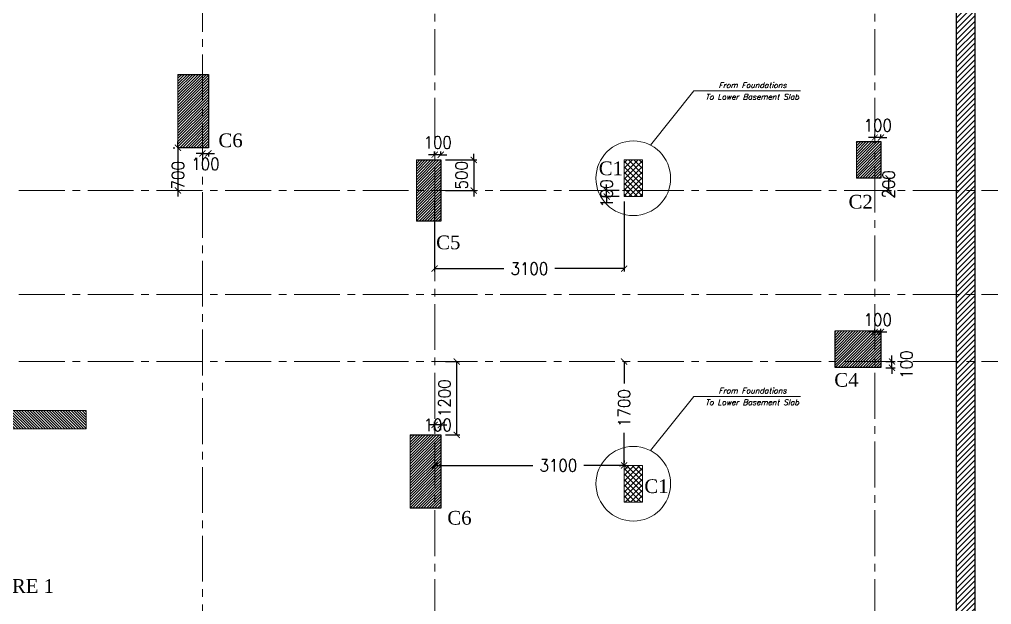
# Model space of a CAD drawing. Header units: millimetres. Extents: x -967280 to 3852, y 2833 to 1955156.
# Drawn here: x -508622 to -492718, y 400360 to 409937 of the extents above; entities that cross this region are included whole.
import ezdxf
from ezdxf.enums import TextEntityAlignment as Align

# ---------------------------------------------------------------- set-up
doc = ezdxf.new("R2010")
doc.units = ezdxf.units.MM
doc.header["$LTSCALE"] = 1000
doc.header["$PDMODE"] = 35
doc.header["$PDSIZE"] = 25
doc.linetypes.add('$0$DASHED2', pattern=[0.375, 0.25, -0.125])
doc.linetypes.add('Columns_Structural070816$0$CENTER2', pattern=[1.125, 0.75, -0.125, 0.125, -0.125])
for name, color, linetype, lineweight in [('00-DE-Hatch', 11, 'Continuous', 0), ('00-EG-Text', 3, 'Continuous', 0), ('S - column', 6, 'Continuous', 60), ('ST-000-AXIS', 9, 'Columns_Structural070816$0$CENTER2', 9), ('ST-RFT-BOT', 2, '$0$DASHED2', 30)]:
    doc.layers.add(name, color=color, linetype=linetype, lineweight=lineweight)
for name, color, linetype in [('_N-DIM 3', 7, 'Continuous'), ('R.C. footing', 4, 'Continuous'), ('S - BATH Hach', 1, 'Continuous'), ('S - col hach', 1, 'Continuous')]:
    doc.layers.add(name, color=color, linetype=linetype)
doc.styles.add('ASD', font='times.ttf')
doc.styles.add('E', font='ITALICC.shx')
doc.styles.add('TUNELNO', font='romans.shx', dxfattribs={"width": 0.9})
doc.dimstyles.new('Copy(2) of DSEC', dxfattribs={"dimtxt": 200, "dimasz": 100, "dimexe": 50, "dimexo": 80, "dimgap": 100, "dimtad": 1, "dimdec": 0, "dimrnd": 5, "dimzin": 0, "dimdsep": 46, "dimtxsty": 'TUNELNO', "dimblk": 'ARCHTICK', "dimcen": 0.09, "dimclrd": 1, "dimclre": 1, "dimclrt": 3, "dimadec": 0, "dimazin": 0, "dimtfac": 0.78125, "dimtdec": 0, "dimtix": 1, "dimtmove": 2, "dimatfit": 3, "dimldrblk": 'ARCHTICK', "dimfxl": 1, "dimtolj": 1, "dimtzin": 0, "dimarcsym": 0})
pattern_1 = [(45, (193250.144, -596912.31), (-22.4506403, 22.4506403), [])]
pattern_2 = [(45, (-410798.87, -446239.72), (-44.9012806, 44.9012806), []), (135, (-410798.87, -446239.72), (-44.9012806, -44.9012806), [])]

# ---------------------------------------------------------------- blocks, each defined once
blk = doc.blocks.new('AXES-00')
at = {"layer": 'ST-000-AXIS'}
for p, q in [((552098.9, 695813.8), (552098.9, 750979.6)), ((555898.9, 750979.6), (555898.9, 695813.8)), ((563098.9, 750979.6), (563098.9, 695813.8)), ((575723.2, 730339.7), (505674.3, 730339.7)), ((575723.2, 728639.7), (505674.3, 728639.7)), ((575723.2, 727539.7), (505674.3, 727539.7))]:
    blk.add_line(p, q, dxfattribs=at)
blk = doc.blocks.new('_ArchTick')
at = {"color": 0, "linetype": 'ByBlock', "const_width": 0.15}
blk.add_lwpolyline([(-0.5, -0.5), (0.5, 0.5)], dxfattribs=at)
blk = doc.blocks.new('*D380')
at = {"layer": '_N-DIM 3', "color": 1, "linetype": 'Continuous', "lineweight": -2, "ltscale": 30, "transparency": 16777216}
for p, q in [((-505629, 407744), (-505729, 407744)), ((-505629, 407757), (-505629, 407694)), ((-505629, 407744), (-505529, 407744)), ((-505529, 407757), (-505529, 407694)), ((-505529, 407744), (-505429, 407744))]:
    blk.add_line(p, q, dxfattribs=at)
at = {"layer": 'Defpoints', "color": 0, "linetype": 'Continuous', "ltscale": 30, "transparency": 16777216}
for p in [(-505629, 407837), (-505529, 407837), (-505529, 407744)]:
    blk.add_point(p, dxfattribs=at)
at = {"layer": '_N-DIM 3', "color": 1, "linetype": 'Continuous', "lineweight": -2, "ltscale": 30, "transparency": 16777216, "xscale": 100, "yscale": 100, "zscale": 100}
blk.add_blockref('_ArchTick', (-505629, 407744), dxfattribs=at)
at = {"layer": '_N-DIM 3', "color": 1, "linetype": 'Continuous', "lineweight": -2, "ltscale": 30, "transparency": 16777216, "xscale": 100, "yscale": 100, "zscale": 100, "rotation": 180}
blk.add_blockref('_ArchTick', (-505529, 407744), dxfattribs=at)
at = {"layer": '_N-DIM 3', "color": 3, "linetype": 'Continuous', "ltscale": 30, "transparency": 16777216, "insert": (-505579, 407573), "char_height": 200, "attachment_point": 5, "style": 'TUNELNO'}
blk.add_mtext('\\A1;100', dxfattribs=at)
blk = doc.blocks.new('*D381')
at = {"layer": '_N-DIM 3', "color": 1, "linetype": 'Continuous', "lineweight": -2, "ltscale": 30, "transparency": 16777216}
for p, q in [((-506109, 407837), (-506079, 407837)), ((-506029, 407837), (-506029, 407937)), ((-506029, 407837), (-506029, 407137)), ((-506029, 407137), (-506029, 407037)), ((-505962, 407137), (-505979, 407137))]:
    blk.add_line(p, q, dxfattribs=at)
at = {"layer": 'Defpoints', "color": 0, "linetype": 'Continuous', "ltscale": 30, "transparency": 16777216}
for p in [(-506029, 407837), (-506042, 407137), (-506029, 407137)]:
    blk.add_point(p, dxfattribs=at)
at = {"layer": '_N-DIM 3', "color": 1, "linetype": 'Continuous', "lineweight": -2, "ltscale": 30, "transparency": 16777216, "xscale": 100, "yscale": 100, "zscale": 100}
for p, rotation in [((-506029, 407837), 270), ((-506029, 407137), 90)]:
    blk.add_blockref('_ArchTick', p, dxfattribs=dict(at, rotation=rotation))
at = {"layer": '_N-DIM 3', "color": 3, "linetype": 'Continuous', "ltscale": 30, "transparency": 16777216, "insert": (-506029, 407387), "char_height": 200, "attachment_point": 5, "rotation": 90, "style": 'TUNELNO'}
blk.add_mtext('\\A1;700', dxfattribs=at)
blk = doc.blocks.new('*D386')
at = {"layer": '_N-DIM 3', "color": 1, "linetype": 'Continuous', "lineweight": -2, "ltscale": 30, "transparency": 16777216}
for p, q in [((-494629, 408003), (-494729, 408003)), ((-494629, 408017), (-494629, 408053)), ((-494529, 408003), (-494629, 408003)), ((-494529, 408017), (-494529, 408053)), ((-494529, 408003), (-494429, 408003))]:
    blk.add_line(p, q, dxfattribs=at)
at = {"layer": 'Defpoints', "color": 0, "linetype": 'Continuous', "ltscale": 30, "transparency": 16777216}
for p in [(-494629, 408003), (-494629, 407937), (-494529, 407937)]:
    blk.add_point(p, dxfattribs=at)
at = {"layer": '_N-DIM 3', "color": 1, "linetype": 'Continuous', "lineweight": -2, "ltscale": 30, "transparency": 16777216, "xscale": 100, "yscale": 100, "zscale": 100}
blk.add_blockref('_ArchTick', (-494629, 408003), dxfattribs=at)
at = {"layer": '_N-DIM 3', "color": 1, "linetype": 'Continuous', "lineweight": -2, "ltscale": 30, "transparency": 16777216, "xscale": 100, "yscale": 100, "zscale": 100, "rotation": 180}
blk.add_blockref('_ArchTick', (-494529, 408003), dxfattribs=at)
at = {"layer": '_N-DIM 3', "color": 3, "linetype": 'Continuous', "ltscale": 30, "transparency": 16777216, "insert": (-494579, 408203), "char_height": 200, "attachment_point": 5, "style": 'TUNELNO'}
blk.add_mtext('\\A1;100', dxfattribs=at)
blk = doc.blocks.new('*D390')
at = {"layer": '_N-DIM 3', "color": 1, "linetype": 'Continuous', "lineweight": -2, "ltscale": 30, "transparency": 16777216}
for p, q in [((-494629, 404822), (-494729, 404822)), ((-494629, 404817), (-494629, 404872)), ((-494629, 404822), (-494529, 404822)), ((-494529, 404817), (-494529, 404872)), ((-494529, 404822), (-494429, 404822))]:
    blk.add_line(p, q, dxfattribs=at)
at = {"layer": 'Defpoints', "color": 0, "linetype": 'Continuous', "ltscale": 30, "transparency": 16777216}
for p in [(-494529, 404822), (-494629, 404737), (-494529, 404737)]:
    blk.add_point(p, dxfattribs=at)
at = {"layer": '_N-DIM 3', "color": 1, "linetype": 'Continuous', "lineweight": -2, "ltscale": 30, "transparency": 16777216, "xscale": 100, "yscale": 100, "zscale": 100}
blk.add_blockref('_ArchTick', (-494629, 404822), dxfattribs=at)
at = {"layer": '_N-DIM 3', "color": 1, "linetype": 'Continuous', "lineweight": -2, "ltscale": 30, "transparency": 16777216, "xscale": 100, "yscale": 100, "zscale": 100, "rotation": 180}
blk.add_blockref('_ArchTick', (-494529, 404822), dxfattribs=at)
at = {"layer": '_N-DIM 3', "color": 3, "linetype": 'Continuous', "ltscale": 30, "transparency": 16777216, "insert": (-494579, 405022), "char_height": 200, "attachment_point": 5, "style": 'TUNELNO'}
blk.add_mtext('\\A1;100', dxfattribs=at)
blk = doc.blocks.new('*D391')
at = {"layer": '_N-DIM 3', "color": 1, "linetype": 'Continuous', "lineweight": -2, "ltscale": 30, "transparency": 16777216}
for p, q in [((-494448, 404337), (-494297, 404337)), ((-494347, 404337), (-494347, 404437)), ((-494347, 404237), (-494347, 404337)), ((-494448, 404237), (-494297, 404237)), ((-494347, 404237), (-494347, 404137))]:
    blk.add_line(p, q, dxfattribs=at)
at = {"layer": 'Defpoints', "color": 0, "linetype": 'Continuous', "ltscale": 30, "transparency": 16777216}
for p in [(-494528, 404337), (-494347, 404337), (-494528, 404237)]:
    blk.add_point(p, dxfattribs=at)
at = {"layer": '_N-DIM 3', "color": 1, "linetype": 'Continuous', "lineweight": -2, "ltscale": 30, "transparency": 16777216, "xscale": 100, "yscale": 100, "zscale": 100}
for p, rotation in [((-494347, 404337), 270), ((-494347, 404237), 90)]:
    blk.add_blockref('_ArchTick', p, dxfattribs=dict(at, rotation=rotation))
at = {"layer": '_N-DIM 3', "color": 3, "linetype": 'Continuous', "ltscale": 30, "transparency": 16777216, "insert": (-494109, 404287), "char_height": 200, "attachment_point": 5, "rotation": 90, "style": 'TUNELNO'}
blk.add_mtext('\\A1;100', dxfattribs=at)
blk = doc.blocks.new('*D392')
at = {"layer": '_N-DIM 3', "color": 1, "linetype": 'Continuous', "lineweight": -2, "ltscale": 30, "transparency": 16777216}
for p, q in [((-501829, 407723), (-501929, 407723)), ((-501829, 407717), (-501829, 407773)), ((-501729, 407723), (-501829, 407723)), ((-501729, 407717), (-501729, 407773)), ((-501729, 407723), (-501629, 407723))]:
    blk.add_line(p, q, dxfattribs=at)
at = {"layer": 'Defpoints', "color": 0, "linetype": 'Continuous', "ltscale": 30, "transparency": 16777216}
for p in [(-501829, 407723), (-501829, 407637), (-501729, 407637)]:
    blk.add_point(p, dxfattribs=at)
at = {"layer": '_N-DIM 3', "color": 1, "linetype": 'Continuous', "lineweight": -2, "ltscale": 30, "transparency": 16777216, "xscale": 100, "yscale": 100, "zscale": 100}
blk.add_blockref('_ArchTick', (-501829, 407723), dxfattribs=at)
at = {"layer": '_N-DIM 3', "color": 1, "linetype": 'Continuous', "lineweight": -2, "ltscale": 30, "transparency": 16777216, "xscale": 100, "yscale": 100, "zscale": 100, "rotation": 180}
blk.add_blockref('_ArchTick', (-501729, 407723), dxfattribs=at)
at = {"layer": '_N-DIM 3', "color": 3, "linetype": 'Continuous', "ltscale": 30, "transparency": 16777216, "insert": (-501779, 407923), "char_height": 200, "attachment_point": 5, "style": 'TUNELNO'}
blk.add_mtext('\\A1;100', dxfattribs=at)
blk = doc.blocks.new('*D393')
at = {"layer": '_N-DIM 3', "color": 1, "linetype": 'Continuous', "lineweight": -2, "ltscale": 30, "transparency": 16777216}
for p, q in [((-501649, 407637), (-501139, 407637)), ((-501189, 407637), (-501189, 407737)), ((-501189, 407637), (-501189, 407137)), ((-501649, 407137), (-501139, 407137)), ((-501189, 407137), (-501189, 407037))]:
    blk.add_line(p, q, dxfattribs=at)
at = {"layer": 'Defpoints', "color": 0, "linetype": 'Continuous', "ltscale": 30, "transparency": 16777216}
for p in [(-501729, 407637), (-501729, 407137), (-501189, 407137)]:
    blk.add_point(p, dxfattribs=at)
at = {"layer": '_N-DIM 3', "color": 1, "linetype": 'Continuous', "lineweight": -2, "ltscale": 30, "transparency": 16777216, "xscale": 100, "yscale": 100, "zscale": 100}
for p, rotation in [((-501189, 407637), 270), ((-501189, 407137), 90)]:
    blk.add_blockref('_ArchTick', p, dxfattribs=dict(at, rotation=rotation))
at = {"layer": '_N-DIM 3', "color": 3, "linetype": 'Continuous', "ltscale": 30, "transparency": 16777216, "insert": (-501389, 407387), "char_height": 200, "attachment_point": 5, "rotation": 90, "style": 'TUNELNO'}
blk.add_mtext('\\A1;500', dxfattribs=at)
blk = doc.blocks.new('*D394')
at = {"layer": '_N-DIM 3', "color": 1, "linetype": 'Continuous', "lineweight": -2, "ltscale": 30, "transparency": 16777216}
for p, q in [((-501829, 403214), (-501829, 403349)), ((-501729, 403214), (-501729, 403349)), ((-501829, 403299), (-501929, 403299)), ((-501729, 403299), (-501829, 403299)), ((-501729, 403299), (-501629, 403299))]:
    blk.add_line(p, q, dxfattribs=at)
at = {"layer": 'Defpoints', "color": 0, "linetype": 'Continuous', "ltscale": 30, "transparency": 16777216}
for p in [(-501829, 403299), (-501829, 403134), (-501729, 403134)]:
    blk.add_point(p, dxfattribs=at)
at = {"layer": '_N-DIM 3', "color": 1, "linetype": 'Continuous', "lineweight": -2, "ltscale": 30, "transparency": 16777216, "xscale": 100, "yscale": 100, "zscale": 100}
blk.add_blockref('_ArchTick', (-501829, 403299), dxfattribs=at)
at = {"layer": '_N-DIM 3', "color": 1, "linetype": 'Continuous', "lineweight": -2, "ltscale": 30, "transparency": 16777216, "xscale": 100, "yscale": 100, "zscale": 100, "rotation": 180}
blk.add_blockref('_ArchTick', (-501729, 403299), dxfattribs=at)
at = {"layer": '_N-DIM 3', "color": 3, "linetype": 'Continuous', "ltscale": 30, "transparency": 16777216, "insert": (-501779, 403299), "char_height": 200, "attachment_point": 5, "style": 'TUNELNO'}
blk.add_mtext('\\A1;100', dxfattribs=at)
blk = doc.blocks.new('*D395')
at = {"layer": '_N-DIM 3', "color": 1, "linetype": 'Continuous', "lineweight": -2, "ltscale": 30, "transparency": 16777216}
for p, q in [((-501649, 404337), (-501418, 404337)), ((-501468, 403137), (-501468, 404337)), ((-501649, 403137), (-501418, 403137))]:
    blk.add_line(p, q, dxfattribs=at)
at = {"layer": 'Defpoints', "color": 0, "linetype": 'Continuous', "ltscale": 30, "transparency": 16777216}
for p in [(-501729, 404337), (-501468, 404337), (-501729, 403137)]:
    blk.add_point(p, dxfattribs=at)
at = {"layer": '_N-DIM 3', "color": 1, "linetype": 'Continuous', "lineweight": -2, "ltscale": 30, "transparency": 16777216, "xscale": 100, "yscale": 100, "zscale": 100}
for p, rotation in [((-501468, 404337), 90), ((-501468, 403137), 270)]:
    blk.add_blockref('_ArchTick', p, dxfattribs=dict(at, rotation=rotation))
at = {"layer": '_N-DIM 3', "color": 3, "linetype": 'Continuous', "ltscale": 30, "transparency": 16777216, "insert": (-501668, 403737), "char_height": 200, "attachment_point": 5, "rotation": 90, "style": 'TUNELNO'}
blk.add_mtext('\\A1;1200', dxfattribs=at)
blk = doc.blocks.new('*D427')
at = {"layer": '_N-DIM 3', "color": 1, "linetype": 'Continuous', "lineweight": -2, "ltscale": 30, "transparency": 16777216}
for p, q in [((-499015, 407137), (-499015, 407237)), ((-498809, 407137), (-499065, 407137)), ((-498809, 407037), (-499065, 407037)), ((-499015, 407037), (-499015, 407137)), ((-499015, 407037), (-499015, 406937))]:
    blk.add_line(p, q, dxfattribs=at)
at = {"layer": 'Defpoints', "color": 0, "linetype": 'Continuous', "ltscale": 30, "transparency": 16777216}
for p in [(-499015, 407137), (-498729, 407137), (-498729, 407037)]:
    blk.add_point(p, dxfattribs=at)
at = {"layer": '_N-DIM 3', "color": 1, "linetype": 'Continuous', "lineweight": -2, "ltscale": 30, "transparency": 16777216, "xscale": 100, "yscale": 100, "zscale": 100}
for p, rotation in [((-499015, 407137), 270), ((-499015, 407037), 90)]:
    blk.add_blockref('_ArchTick', p, dxfattribs=dict(at, rotation=rotation))
at = {"layer": '_N-DIM 3', "color": 3, "linetype": 'Continuous', "ltscale": 30, "transparency": 16777216, "insert": (-499015, 407087), "char_height": 200, "attachment_point": 5, "rotation": 90, "style": 'TUNELNO'}
blk.add_mtext('\\A1;100', dxfattribs=at)
blk = doc.blocks.new('*D428')
at = {"layer": '_N-DIM 3', "color": 1, "linetype": 'Continuous', "lineweight": -2, "ltscale": 30, "transparency": 16777216}
for p, q in [((-498729, 404337), (-498729, 403980)), ((-498700, 404337), (-498679, 404337)), ((-498729, 402637), (-498729, 403171)), ((-498809, 402637), (-498779, 402637))]:
    blk.add_line(p, q, dxfattribs=at)
at = {"layer": 'Defpoints', "color": 0, "linetype": 'Continuous', "ltscale": 30, "transparency": 16777216}
for p in [(-498780, 404337), (-498729, 404337), (-498729, 402637)]:
    blk.add_point(p, dxfattribs=at)
at = {"layer": '_N-DIM 3', "color": 1, "linetype": 'Continuous', "lineweight": -2, "ltscale": 30, "transparency": 16777216, "xscale": 100, "yscale": 100, "zscale": 100}
for p, rotation in [((-498729, 404337), 90), ((-498729, 402637), 270)]:
    blk.add_blockref('_ArchTick', p, dxfattribs=dict(at, rotation=rotation))
at = {"layer": '_N-DIM 3', "color": 3, "linetype": 'Continuous', "ltscale": 30, "transparency": 16777216, "insert": (-498729, 403576), "char_height": 200, "attachment_point": 5, "rotation": 90, "style": 'TUNELNO'}
blk.add_mtext('\\A1;1700', dxfattribs=at)
blk = doc.blocks.new('*D429')
at = {"layer": '_N-DIM 3', "color": 1, "linetype": 'Continuous', "lineweight": -2, "ltscale": 30, "transparency": 16777216}
for p, q in [((-501829, 406957), (-501829, 405809)), ((-498729, 406957), (-498729, 405809)), ((-501829, 405859), (-500696, 405859)), ((-498729, 405859), (-499861, 405859))]:
    blk.add_line(p, q, dxfattribs=at)
at = {"layer": 'Defpoints', "color": 0, "linetype": 'Continuous', "ltscale": 30, "transparency": 16777216}
for p in [(-501829, 407037), (-498729, 407037), (-501829, 405859)]:
    blk.add_point(p, dxfattribs=at)
at = {"layer": '_N-DIM 3', "color": 1, "linetype": 'Continuous', "lineweight": -2, "ltscale": 30, "transparency": 16777216, "xscale": 100, "yscale": 100, "zscale": 100, "rotation": 180}
blk.add_blockref('_ArchTick', (-501829, 405859), dxfattribs=at)
at = {"layer": '_N-DIM 3', "color": 1, "linetype": 'Continuous', "lineweight": -2, "ltscale": 30, "transparency": 16777216, "xscale": 100, "yscale": 100, "zscale": 100}
blk.add_blockref('_ArchTick', (-498729, 405859), dxfattribs=at)
at = {"layer": '_N-DIM 3', "color": 3, "linetype": 'Continuous', "ltscale": 30, "transparency": 16777216, "insert": (-500279, 405859), "char_height": 200, "attachment_point": 5, "style": 'TUNELNO'}
blk.add_mtext('\\A1;3100', dxfattribs=at)
blk = doc.blocks.new('*D455')
at = {"layer": '_N-DIM 3', "color": 1, "linetype": 'Continuous', "lineweight": -2, "ltscale": 30, "transparency": 16777216}
for p, q in [((-501829, 402717), (-501829, 402687)), ((-498729, 402717), (-498729, 402687)), ((-501829, 402637), (-500222, 402637)), ((-498729, 402637), (-499388, 402637))]:
    blk.add_line(p, q, dxfattribs=at)
at = {"layer": 'Defpoints', "color": 0, "linetype": 'Continuous', "ltscale": 30, "transparency": 16777216}
for p in [(-501829, 402637), (-501829, 402637), (-498729, 402637)]:
    blk.add_point(p, dxfattribs=at)
at = {"layer": '_N-DIM 3', "color": 1, "linetype": 'Continuous', "lineweight": -2, "ltscale": 30, "transparency": 16777216, "xscale": 100, "yscale": 100, "zscale": 100, "rotation": 180}
blk.add_blockref('_ArchTick', (-501829, 402637), dxfattribs=at)
at = {"layer": '_N-DIM 3', "color": 1, "linetype": 'Continuous', "lineweight": -2, "ltscale": 30, "transparency": 16777216, "xscale": 100, "yscale": 100, "zscale": 100}
blk.add_blockref('_ArchTick', (-498729, 402637), dxfattribs=at)
at = {"layer": '_N-DIM 3', "color": 3, "linetype": 'Continuous', "ltscale": 30, "transparency": 16777216, "insert": (-499805, 402637), "char_height": 200, "attachment_point": 5, "style": 'TUNELNO'}
blk.add_mtext('\\A1;3100', dxfattribs=at)
blk = doc.blocks.new('*D459')
at = {"layer": '_N-DIM 3', "color": 1, "linetype": 'Continuous', "lineweight": -2, "ltscale": 30, "transparency": 16777216}
for p, q in [((-494449, 407337), (-494352, 407337)), ((-494402, 407337), (-494402, 407137)), ((-494449, 407137), (-494352, 407137))]:
    blk.add_line(p, q, dxfattribs=at)
at = {"layer": 'Defpoints', "color": 0, "linetype": 'Continuous', "ltscale": 30, "transparency": 16777216}
for p in [(-494529, 407337), (-494529, 407137), (-494402, 407137)]:
    blk.add_point(p, dxfattribs=at)
at = {"layer": '_N-DIM 3', "color": 1, "linetype": 'Continuous', "lineweight": -2, "ltscale": 30, "transparency": 16777216, "xscale": 100, "yscale": 100, "zscale": 100}
for p, rotation in [((-494402, 407337), 90), ((-494402, 407137), 270)]:
    blk.add_blockref('_ArchTick', p, dxfattribs=dict(at, rotation=rotation))
at = {"layer": '_N-DIM 3', "color": 3, "linetype": 'Continuous', "ltscale": 30, "transparency": 16777216, "insert": (-494402, 407237), "char_height": 200, "attachment_point": 5, "rotation": 90, "style": 'TUNELNO'}
blk.add_mtext('\\A1;200', dxfattribs=at)
blk = doc.blocks.new('A$C46269fcd new')
at = {"layer": 'S - BATH Hach', "ltscale": 30, "transparency": 33554483}
h = blk.add_hatch(dxfattribs=at)
h.set_pattern_fill('ANSI31', color=1, scale=20)
h.set_pattern_definition([(45, (643184.17, -484711.8), (-44.9012806, 44.9012806), [])])
h.paths.add_polyline_path([(47835, 35800), (47835, -9200), (-6100, -9200), (-6100, 35800), (-5800, 35800), (-5800, -8900), (47535, -8900), (47535, 35800)])
at = {"layer": 'R.C. footing', "color": 4, "ltscale": 30}
blk.add_lwpolyline([(47835, 35800), (47835, -9200), (-6100, -9200), (-6100, 35800), (-5800, 35800), (-5800, -8900), (47535, -8900), (47535, 35800)], close=True, dxfattribs=at)
blk = doc.blocks.new('FROM FOUNDATION TO UPPER LOWER BASEMENT_COLUMNS(new2)')
at = {"layer": 'S - col hach'}
h = blk.add_hatch(dxfattribs=at)
h.set_pattern_fill('ANSI31', color=256, scale=10)
h.set_pattern_definition([(45, (193250.144, -595212.31), (-22.4506403, 22.4506403), [])])
h.paths.add_polyline_path([(452199, 631040), (452199, 632240), (451699, 632240), (451699, 631040)])
h = blk.add_hatch(dxfattribs=at)
h.set_pattern_fill('ANSI31', color=256, scale=10)
h.set_pattern_definition(pattern_1)
h.paths.add_polyline_path([(463199, 630540), (463199, 631140), (462799, 631140), (462799, 630540), (462953, 630540)])
h = blk.add_hatch(dxfattribs=at)
h.set_pattern_fill('ANSI31', color=256, scale=10)
h.set_pattern_definition(pattern_1)
h.paths.add_polyline_path([(455999, 629840), (455999, 630840), (455599, 630840), (455599, 629840)])
h = blk.add_hatch(dxfattribs=at)
h.set_pattern_fill('ANSI31', color=256, scale=10)
h.set_pattern_definition([(45, (193250.144, -599612.31), (-22.4506403, 22.4506403), [])])
h.paths.add_polyline_path([(462706, 627440), (463199, 627440), (463199, 628040), (462449, 628040), (462449, 627440)])
h = blk.add_hatch(dxfattribs=at)
h.set_pattern_fill('ANSI31', color=256, scale=10, angle=-90)
h.set_pattern_definition([(315, (-770003.16, 861038.448), (22.4506403, 22.4506403), [])])
h.paths.add_polyline_path([(450199, 621040), (447899, 621040), (447899, 626440), (450199, 626440), (450199, 626740), (447599, 626740), (447599, 620740), (450199, 620740)])
h = blk.add_hatch(dxfattribs=at)
h.set_pattern_fill('ANSI31', color=256, scale=10)
h.set_pattern_definition([(45, (193250.144, -601912.31), (-22.4506403, 22.4506403), [])])
h.paths.add_polyline_path([(455999, 625140), (455999, 626340), (455499, 626340), (455499, 625140)])
at = {"layer": 'S - column', "lineweight": 15}
for points in [[(452199, 632240), (451699, 632240), (451699, 631040), (452199, 631040)], [(462799, 630540), (463199, 630540), (463199, 631140), (462799, 631140)], [(455599, 629840), (455999, 629840), (455999, 630840), (455599, 630840)], [(462449, 627440), (463199, 627440), (463199, 628040), (462449, 628040)], [(450199, 621040), (447899, 621040), (447899, 626440), (450199, 626440), (450199, 626740), (447599, 626740), (447599, 620740), (450199, 620740)], [(455499, 625140), (455999, 625140), (455999, 626340), (455499, 626340)]]:
    blk.add_lwpolyline(points, close=True, dxfattribs=at)
at = {"layer": 'ST-RFT-BOT', "color": 7, "linetype": 'Continuous', "ltscale": 30}
for points in [[(451699, 632240), (452199, 632240), (452199, 631040), (451699, 631040)], [(462799, 631140), (463199, 631140), (463199, 630540), (462799, 630540)], [(455599, 630840), (455999, 630840), (455999, 629840), (455599, 629840)], [(463199, 628040), (463199, 627440), (462449, 627440), (462449, 628040)], [(455499, 626340), (455999, 626340), (455999, 625140), (455499, 625140)]]:
    blk.add_lwpolyline(points, dxfattribs=at)
blk = doc.blocks.new('A$C498c0d08')
at = {"layer": 'S - col hach'}
h = blk.add_hatch(dxfattribs=at)
h.set_pattern_fill('ANSI37', color=3, scale=20)
h.set_pattern_definition(pattern_2)
h.paths.add_polyline_path([(48200, -15400), (48500, -15400), (48500, -16000), (48200, -16000)])
h = blk.add_hatch(dxfattribs=at)
h.set_pattern_fill('ANSI37', color=3, scale=20)
h.set_pattern_definition(pattern_2)
h.paths.add_polyline_path([(48200, -20400), (48500, -20400), (48500, -21000), (48200, -21000)])
at = {"layer": 'S - column', "lineweight": 15}
for points in [[(48200, -15400), (48500, -15400), (48500, -16000), (48200, -16000)], [(48200, -20400), (48500, -20400), (48500, -21000), (48200, -21000)]]:
    blk.add_lwpolyline(points, close=True, dxfattribs=at)

msp = doc.modelspace()

# ---------------------------------------------------------------- linework, layer by layer
at = {"layer": '00-DE-Hatch', "color": 3}
for points in [[(-498296.2, 407878.9), (-497588.9, 408765.9), (-495844, 408765.9)], [(-498296.2, 402878.9), (-497588.9, 403765.9), (-495844, 403765.9)]]:
    msp.add_lwpolyline(points, dxfattribs=at)
for centre in [(-498578.6, 407337.4), (-498578.6, 402337.4)]:
    msp.add_circle(centre, 610.8, dxfattribs=at)

# ---------------------------------------------------------------- block references
at = {"layer": '_N-DIM 3', "color": 6, "linetype": 'Continuous', "ltscale": 30}
msp.add_blockref('AXES-00', (-1057727.6, -323202.4), dxfattribs=at)
at = {"layer": 'S - column', "color": 7, "true_color": 0xffffff}
msp.add_blockref('A$C46269fcd new', (-540828.7, 387237.4), dxfattribs=at)
at = {"layer": 'S - column'}
msp.add_blockref('FROM FOUNDATION TO UPPER LOWER BASEMENT_COLUMNS(new2)', (-957727.6, -223202.4), dxfattribs=at)
at = {"layer": 'S - column', "lineweight": 106, "ltscale": 30}
msp.add_blockref('A$C498c0d08', (-546928.7, 423037.4), dxfattribs=at)

# ---------------------------------------------------------------- texts
at = {"ltscale": 6, "style": 'ASD'}
for s, p in [('C6', (-505167.7, 407958.4)), ('C1', (-498945.6, 407499.8)), ('C2', (-494858.9, 406953.1)), ('C5', (-501606.2, 406287.8)), ('C4', (-495092.5, 404037.4)), ('C1', (-498199.6, 402297.7)), ('C6', (-501422.9, 401780.1)), ('CORE 1', (-508636.8, 400664.1))]:
    msp.add_text(s, height=225, dxfattribs=at).set_placement(p, align=Align.MIDDLE_CENTER)
at = {"layer": '00-EG-Text', "color": 4, "style": 'E'}
for s, p in [('From Foundations', (-496627.8, 408861.6)), ('To Lower Basement Slab', (-496634.3, 408670.1)), ('From Foundations', (-496627.8, 403861.6)), ('To Lower Basement Slab', (-496634.3, 403670.1))]:
    msp.add_text(s, height=91.295, dxfattribs=at).set_placement(p, align=Align.MIDDLE_CENTER)

# ---------------------------------------------------------------- dimensions: what is measured, and where the dimension line sits
at = {"layer": '_N-DIM 3', "color": 6, "linetype": 'Continuous', "ltscale": 30}
for base, p1, p2, picture, middle in [((-494628.7, 408002.5), (-494528.7, 407937.4), (-494628.7, 407937.4), '*D386', (-494578.7, 408202.5)), ((-501828.7, 407723.4), (-501728.7, 407637.4), (-501828.7, 407637.4), '*D392', (-501778.7, 407923.4)), ((-494528.7, 404822.1), (-494628.7, 404737.4), (-494528.7, 404737.4), '*D390', (-494578.7, 405022.1))]:
    dim = msp.add_linear_dim(base=base, p1=p1, p2=p2, dimstyle='Copy(2) of DSEC', dxfattribs=at)
    dim.commit()
    dim.dimension.update_dxf_attribs({"geometry": picture, "text_midpoint": middle})
for base, p1, p2, picture, middle in [((-506028.7, 407137.4), (-506028.7, 407837.4), (-506041.6, 407137.4), '*D381', (-506028.7, 407387.4)), ((-494402.2, 407137.4), (-494528.7, 407337.4), (-494528.7, 407137.4), '*D459', (-494402.2, 407237.4)), ((-499015.1, 407137.4), (-498728.6, 407037.4), (-498728.6, 407137.4), '*D427', (-499015.1, 407087.4)), ((-494347, 404337.4), (-494528.1, 404237.4), (-494528.1, 404337.4), '*D391', (-494108.8, 404287.4)), ((-498728.6, 404337.4), (-498728.6, 402637.4), (-498779.5, 404337.4), '*D428', (-498728.6, 403575.8))]:
    dim = msp.add_linear_dim(base=base, p1=p1, p2=p2, angle=90, dimstyle='Copy(2) of DSEC', dxfattribs=at)
    dim.commit()
    dim.dimension.update_dxf_attribs({"geometry": picture, "text_midpoint": middle, "dimtype": 160})
for base, p1, p2, picture, middle in [((-505528.7, 407743.6), (-505628.7, 407837.4), (-505528.7, 407837.4), '*D380', (-505578.7, 407572.6)), ((-501828.7, 405858.9), (-498728.6, 407037.4), (-501828.7, 407037.4), '*D429', (-500278.6, 405858.9)), ((-501828.7, 403298.7), (-501728.7, 403133.7), (-501828.7, 403133.7), '*D394', (-501778.7, 403298.7)), ((-501828.7, 402637.4), (-498728.6, 402637.4), (-501828.7, 402637.4), '*D455', (-499805.2, 402637.4))]:
    dim = msp.add_linear_dim(base=base, p1=p1, p2=p2, dimstyle='Copy(2) of DSEC', dxfattribs=at)
    dim.commit()
    dim.dimension.update_dxf_attribs({"geometry": picture, "text_midpoint": middle, "dimtype": 160})
for base, p1, p2, picture, middle in [((-501188.7, 407137.4), (-501728.7, 407637.4), (-501728.7, 407137.4), '*D393', (-501388.7, 407387.4)), ((-501468, 404337.4), (-501728.7, 403137.4), (-501728.7, 404337.4), '*D395', (-501668, 403737.4))]:
    dim = msp.add_linear_dim(base=base, p1=p1, p2=p2, angle=90, dimstyle='Copy(2) of DSEC', dxfattribs=at)
    dim.commit()
    dim.dimension.update_dxf_attribs({"geometry": picture, "text_midpoint": middle})

doc.saveas('drawing.dxf')
